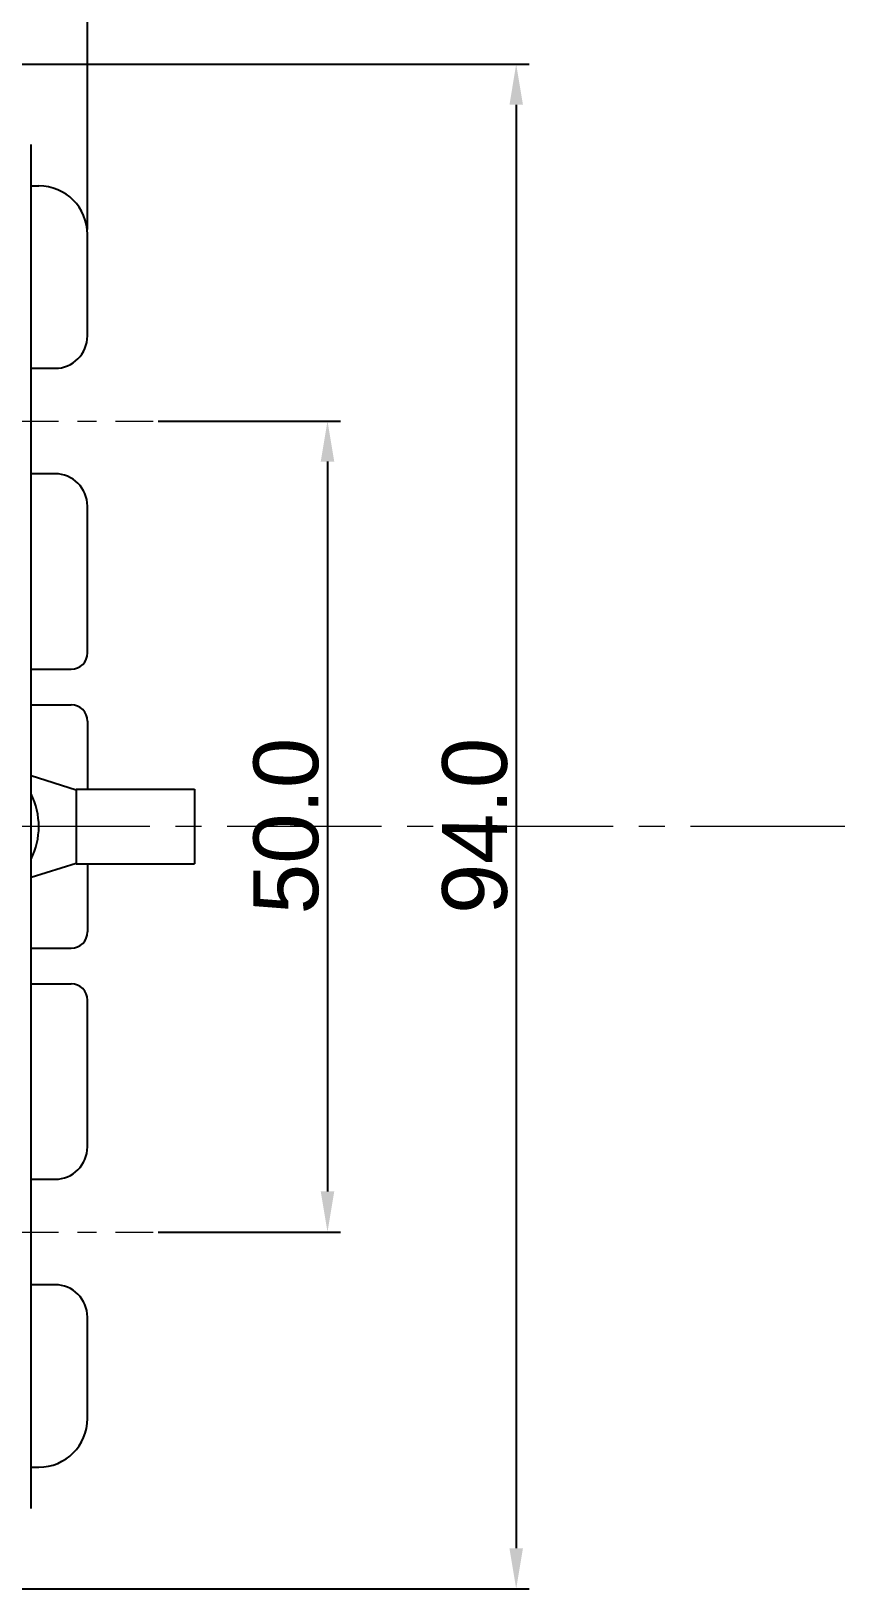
# Model space of a CAD drawing. Header units: millimetres. Extents: x 509 to 5579, y -1329 to 587.
# Drawn here: x 1567.4 to 1617.5, y -941.4 to -845.4 of the extents above; entities that cross this region are included whole.
import ezdxf

# ---------------------------------------------------------------- set-up
doc = ezdxf.new("R2010")
doc.units = ezdxf.units.MM
doc.header["$PDMODE"] = 3
doc.header["$PDSIZE"] = 1
doc.linetypes.add('CENTER', pattern=[17.8, 10.75, -2.35, 2.35, -2.35])
doc.linetypes.add('CENTER2', pattern=[28.575, 19.05, -3.175, 3.175, -3.175])
doc.layers.get('0').update_dxf_attribs({"linetype": 'CONTINUOUS'})
doc.layers.get('Defpoints').update_dxf_attribs({"linetype": 'CONTINUOUS'})
doc.layers.add('3', color=112, linetype='CENTER', lineweight=15)
doc.layers.add('Dim', color=1, linetype='CONTINUOUS')
doc.styles.add('OMI-1', font='arial.ttf', dxfattribs={"oblique": 1})
doc.dimstyles.new('1', dxfattribs={"dimtxt": 4, "dimasz": 2.5, "dimexe": 0.8, "dimexo": 0.3, "dimgap": 0.5, "dimtad": 1, "dimtoh": 1, "dimdec": 1, "dimzin": 0, "dimdsep": 46, "dimtxsty": 'OMI-1', "dimcen": 0, "dimclrd": 256, "dimclre": 256, "dimclrt": 256, "dimadec": 0, "dimazin": 0, "dimtfac": 0.8, "dimtdec": 1, "dimtix": 1, "dimtmove": 0, "dimatfit": 3, "dimfxl": 1, "dimtolj": 1, "dimtzin": 0, "dimarcsym": 0})

# ---------------------------------------------------------------- blocks, each defined once
blk = doc.blocks.new('*D4309')
at = {"layer": 'Defpoints', "color": 0}
for p in [(1574.894, -869.401), (1574.894, -919.401), (1585.638, -919.401)]:
    blk.add_point(p, dxfattribs=at)
at = {"layer": 'Dim', "lineweight": -2}
for p, q in [((1575.194, -869.401), (1586.438, -869.401)), ((1585.638, -871.901), (1585.638, -916.901)), ((1575.194, -919.401), (1586.438, -919.401))]:
    blk.add_line(p, q, dxfattribs=at)
at = {"layer": 'Dim'}
for points in [[(1586.055, -871.901), (1585.221, -871.901), (1585.638, -869.401)], [(1585.221, -916.901), (1586.055, -916.901), (1585.638, -919.401)]]:
    blk.add_solid(points, dxfattribs=at)
at = {"layer": 'Dim', "insert": (1583.096, -894.401), "char_height": 4, "attachment_point": 5, "rotation": 90, "style": 'OMI-1'}
blk.add_mtext('\\A1;50.0', dxfattribs=at)
blk = doc.blocks.new('*D4329')
at = {"layer": 'Defpoints', "color": 0}
for p in [(1570.832, -824.796), (1374.832, -857.901), (1570.832, -857.901)]:
    blk.add_point(p, dxfattribs=at)
at = {"layer": 'Dim', "lineweight": -2}
for p, q in [((1374.832, -857.601), (1374.832, -823.996)), ((1570.832, -857.601), (1570.832, -823.996)), ((1377.332, -824.796), (1568.332, -824.796))]:
    blk.add_line(p, q, dxfattribs=at)
at = {"layer": 'Dim'}
for points in [[(1377.332, -824.379), (1377.332, -825.213), (1374.832, -824.796)], [(1568.332, -825.213), (1568.332, -824.379), (1570.832, -824.796)]]:
    blk.add_solid(points, dxfattribs=at)
at = {"layer": 'Dim', "insert": (1472.832, -822.254), "char_height": 4, "attachment_point": 5, "style": 'OMI-1'}
blk.add_mtext('\\A1;196.0', dxfattribs=at)
blk = doc.blocks.new('*D4330')
at = {"layer": 'Defpoints', "color": 0}
for p in [(1555.832, -847.401), (1555.832, -941.401), (1597.277, -941.401)]:
    blk.add_point(p, dxfattribs=at)
at = {"layer": 'Dim', "lineweight": -2}
for p, q in [((1556.132, -847.401), (1598.077, -847.401)), ((1597.277, -849.901), (1597.277, -938.901)), ((1556.132, -941.401), (1598.077, -941.401))]:
    blk.add_line(p, q, dxfattribs=at)
at = {"layer": 'Dim'}
for points in [[(1597.694, -849.901), (1596.861, -849.901), (1597.277, -847.401)], [(1596.861, -938.901), (1597.694, -938.901), (1597.277, -941.401)]]:
    blk.add_solid(points, dxfattribs=at)
at = {"layer": 'Dim', "insert": (1594.735, -894.401), "char_height": 4, "attachment_point": 5, "rotation": 90, "style": 'OMI-1'}
blk.add_mtext('\\A1;94.0', dxfattribs=at)
blk = doc.blocks.new('*D4339')
at = {"layer": 'Defpoints', "color": 0}
for p in [(1564.832, -833.638), (1570.832, -857.601), (1564.832, -859.34)]:
    blk.add_point(p, dxfattribs=at)
at = {"layer": 'Dim', "lineweight": -2}
for p, q in [((1564.832, -859.04), (1564.832, -832.838)), ((1570.832, -857.301), (1570.832, -832.838)), ((1562.332, -833.638), (1559.832, -833.638)), ((1570.832, -833.638), (1564.832, -833.638)), ((1573.332, -833.638), (1575.832, -833.638))]:
    blk.add_line(p, q, dxfattribs=at)
at = {"layer": 'Dim'}
for points in [[(1562.332, -834.055), (1562.332, -833.221), (1564.832, -833.638)], [(1573.332, -833.221), (1573.332, -834.055), (1570.832, -833.638)]]:
    blk.add_solid(points, dxfattribs=at)
at = {"layer": 'Dim', "insert": (1567.832, -831.096), "char_height": 4, "attachment_point": 5, "style": 'OMI-1'}
blk.add_mtext('\\A1;6.0', dxfattribs=at)

msp = doc.modelspace()

# ---------------------------------------------------------------- linework, layer by layer
at = {"linetype": 'Continuous'}
for p, q in [((1567.359, -936.444), (1567.359, -852.359)), ((1567.359, -854.901), (1567.832, -854.901)), ((1570.832, -864.151), (1570.832, -857.901)), ((1567.359, -866.151), (1568.832, -866.151)), ((1568.832, -872.651), (1567.359, -872.651)), ((1570.832, -883.701), (1570.832, -874.651)), ((1567.359, -884.701), (1569.832, -884.701)), ((1567.359, -886.901), (1569.832, -886.901)), ((1570.832, -887.901), (1570.832, -892.101)), ((1570.132, -892.151), (1567.359, -891.272)), ((1570.132, -892.101), (1577.432, -892.101)), ((1570.132, -892.101), (1570.132, -896.701)), ((1577.432, -892.101), (1577.432, -896.701)), ((1567.359, -897.53), (1570.132, -896.651)), ((1570.132, -896.701), (1577.432, -896.701)), ((1570.832, -896.701), (1570.832, -900.901)), ((1567.359, -901.901), (1569.832, -901.901)), ((1567.359, -904.101), (1569.832, -904.101)), ((1570.832, -914.151), (1570.832, -905.101)), ((1567.359, -916.151), (1568.832, -916.151)), ((1568.832, -922.651), (1567.359, -922.651)), ((1570.832, -930.901), (1570.832, -924.651)), ((1567.359, -933.901), (1567.832, -933.901))]:
    msp.add_line(p, q, dxfattribs=at)
for centre, radius, start, end in [((1567.832, -857.901), 3, 0, 90), ((1568.832, -864.151), 2, 270, 0), ((1568.832, -874.651), 2, 0, 90), ((1569.832, -883.701), 1, 270, 0), ((1569.832, -887.901), 1, 0, 90), ((1563.332, -894.401), 4.5, 333.54115, 26.47056), ((1569.832, -900.901), 1, 270, 0), ((1569.832, -905.101), 1, 0, 90), ((1568.832, -914.151), 2, 270, 0), ((1568.832, -924.651), 2, 0, 90), ((1567.832, -930.901), 3, 270, 0)]:
    msp.add_arc(centre, radius, start, end, dxfattribs=at)
at = {"layer": '3', "linetype": 'CENTER', "ltscale": 0.5}
for p, q in [((1554.77, -869.401), (1574.894, -869.401)), ((1554.77, -919.401), (1574.894, -919.401))]:
    msp.add_line(p, q, dxfattribs=at)
at = {"layer": '3', "linetype": 'CENTER2', "ltscale": 0.5}
msp.add_line((1617.548, -894.401), (1317.41, -894.401), dxfattribs=at)

# ---------------------------------------------------------------- dimensions: what is measured, and where the dimension line sits
at = {"layer": 'Dim'}
for base, p1, p2, picture, middle in [((1570.832, -824.796), (1374.832, -857.901), (1570.832, -857.901), '*D4329', (1472.832, -822.254)), ((1564.832, -833.638), (1570.832, -857.601), (1564.832, -859.34), '*D4339', (1567.832, -831.096))]:
    dim = msp.add_linear_dim(base=base, p1=p1, p2=p2, dimstyle='1', dxfattribs=at)
    dim.commit()
    dim.dimension.update_dxf_attribs({"geometry": picture, "text_midpoint": middle})
for base, p1, p2, picture, middle in [((1597.277, -941.401), (1555.832, -847.401), (1555.832, -941.401), '*D4330', (1594.735, -894.401)), ((1585.638, -919.401), (1574.894, -869.401), (1574.894, -919.401), '*D4309', (1583.096, -894.401))]:
    dim = msp.add_linear_dim(base=base, p1=p1, p2=p2, angle=90, dimstyle='1', dxfattribs=at)
    dim.commit()
    dim.dimension.update_dxf_attribs({"geometry": picture, "text_midpoint": middle})

doc.saveas('drawing.dxf')
